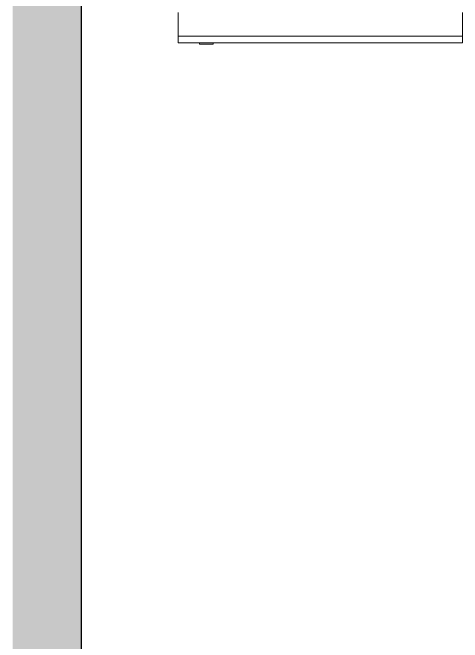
# Model space of a CAD drawing. Header units: millimetres. Extents: x 155927 to 317870, y -36033 to 97293.
# Drawn here: x 221839 to 222504, y 15835 to 16767 of the extents above; entities that cross this region are included whole.
import ezdxf

# ---------------------------------------------------------------- set-up
doc = ezdxf.new("R2010")
doc.units = ezdxf.units.MM
doc.header["$MEASUREMENT"] = 0
for name, color, linetype, lineweight in [('A-WALL-PATT', 7, 'CONTINUOUS', 9), ('I-FURN', 8, 'CONTINUOUS', 9), ('I-WALL', 7, 'CONTINUOUS', 9)]:
    doc.layers.add(name, color=color, linetype=linetype, lineweight=lineweight)

msp = doc.modelspace()

# ---------------------------------------------------------------- hatches: boundary and pattern name
at = {"layer": 'A-WALL-PATT'}
msp.add_hatch(color=256, dxfattribs=at).paths.add_polyline_path([(221838.83, 15107.61), (221940.83, 15107.61), (221940.83, 20077.61), (221838.83, 20077.61), (221838.83, 16759.3)], flags=0)

# ---------------------------------------------------------------- linework, layer by layer
at = {"layer": 'I-FURN'}
for p, q in [((222083.73, 16766.6), (222083.73, 16731.77)), ((222503.73, 16731.77), (222503.73, 16766.6)), ((222083.73, 16731.77), (222083.73, 16721.77)), ((222503.73, 16731.77), (222083.73, 16731.77)), ((222083.73, 16731.77), (222503.73, 16731.77)), ((222503.73, 16721.77), (222503.73, 16731.77)), ((222083.73, 16721.77), (222503.73, 16721.77)), ((222115.34, 16721.77), (222115.34, 16719.77)), ((222135.34, 16719.77), (222115.34, 16719.77)), ((222115.34, 16719.77), (222135.34, 16719.77)), ((222135.34, 16719.77), (222135.34, 16721.77))]:
    msp.add_line(p, q, dxfattribs=at)
at = {"layer": 'I-WALL', "lineweight": 30}
msp.add_line((221940.83, 15107.61), (221940.83, 20077.61), dxfattribs=at)

doc.saveas('drawing.dxf')
